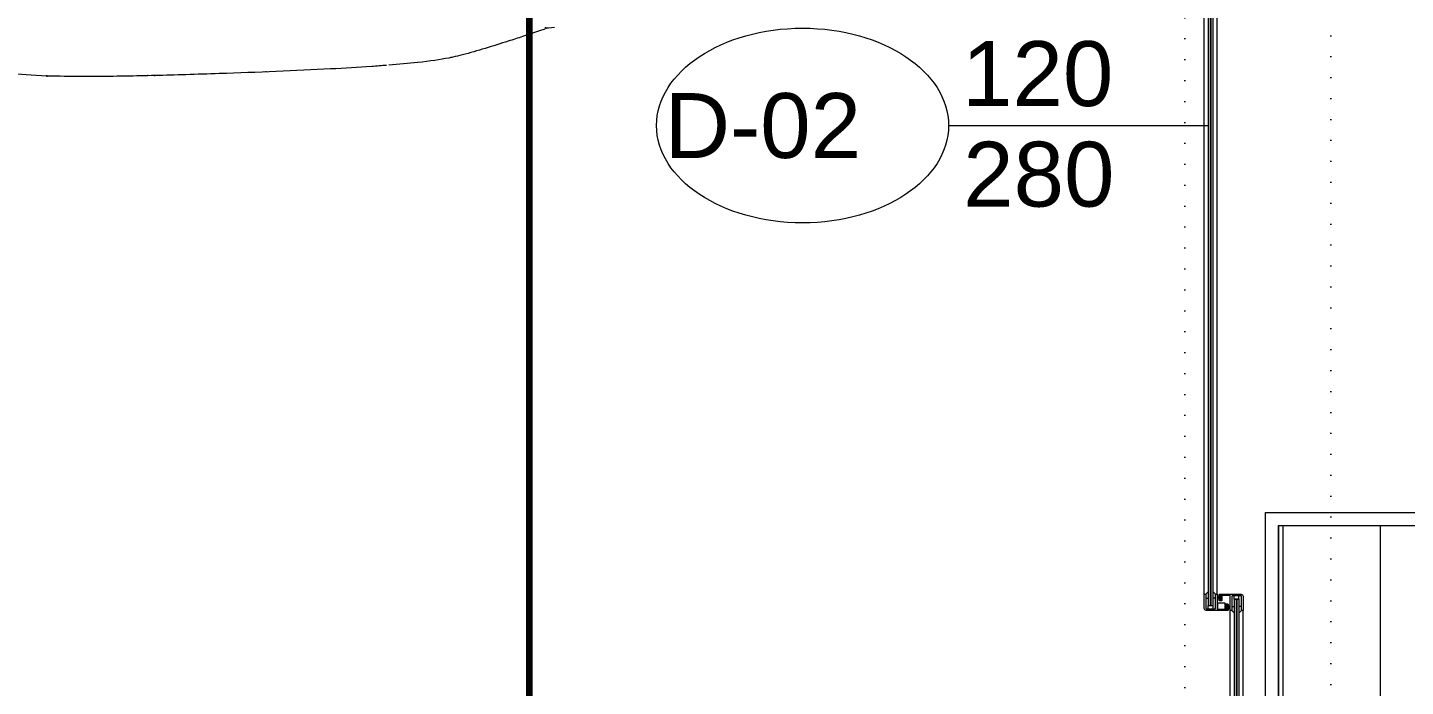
# Model space of a CAD drawing. Extents: x -2365 to 41970, y -230 to 8114.
# Drawn here: x 5673.5 to 5885.9, y 2823.8 to 2925.3 of the extents above; entities that cross this region are included whole.
import ezdxf
from ezdxf.enums import TextEntityAlignment as Align

# ---------------------------------------------------------------- set-up
doc = ezdxf.new("R2010")
doc.units = 0
doc.header["$LTSCALE"] = 25
doc.linetypes.add('DOT2', pattern=[0.125, 0, -0.125])
doc.linetypes.add('HIDDEN2', pattern=[4.7625, 3.175, -1.5875])
doc.layers.get('0').update_dxf_attribs({"color": 9, "lineweight": 9})
for name, color, linetype, lineweight in [('04', 9, 'Continuous', 9), ('06D', 9, 'Continuous', 9), ('10', 9, 'Continuous', 9), ('15', 9, 'Continuous', 9), ('21', 9, 'Continuous', 9), ('22', 8, 'Continuous', 9), ('35', 9, 'Continuous', 9)]:
    doc.layers.add(name, color=color, linetype=linetype, lineweight=lineweight)
doc.styles.add('Arial', font='arial.ttf', dxfattribs={"height": 2.5})

# ---------------------------------------------------------------- blocks, each defined once
blk = doc.blocks.new('P-PASPAS_VW')
at = {"layer": '06D'}
h = blk.add_hatch(dxfattribs=at)
h.set_pattern_fill('_USER', color=253, scale=15, angle=270, style=0, pattern_type=0)
h.set_pattern_definition([(270, (13501.976, 16830.164), (15, -3e-15), [])])
h.paths.add_polyline_path([(2, -2.05), (2, -178), (258, -178), (258, -1.95)])
for points in [[(260, 0), (260, -180), (0, -180), (0, 0)], [(258, -2), (258, -178), (2, -178), (2, -2)]]:
    blk.add_lwpolyline(points, close=True, dxfattribs=at)
at = {"layer": '06D', "color": 253}
blk.add_lwpolyline([(258, -1.95), (2, -2.05), (2, -178), (258, -178)], close=True, dxfattribs=at)
blk = doc.blocks.new('p-kayarkapi_dormaeasy')
at = {"layer": '06D'}
for p, q in [((-204.59, -7), (-132.29, -7)), ((-204.59, -9), (-132.29, -9))]:
    blk.add_line(p, q, dxfattribs=at)
for points in [[(-129.79, -3), (0.61, -3)], [(-129.79, -5), (0.61, -5)]]:
    blk.add_lwpolyline(points, dxfattribs=at)
at = {"layer": '10'}
for p, q in [((-132.04, -3.63), (-131.54, -3.63)), ((-131.54, -3.63), (-131.54, -4.37)), ((-130.38, -3.25), (-130.38, -3.6)), ((-129.79, -3.25), (-129.44, -3.6)), ((-132.04, -4.37), (-131.54, -4.37)), ((-130.64, -5.44), (-130.47, -5.44)), ((-130.64, -5.55), (-130.64, -5.44)), ((-129.94, -5.55), (-130.64, -5.55)), ((-130.47, -5.03), (-130.47, -5.44)), ((-130.47, -5.44), (-130.11, -5.44)), ((-130.38, -4.75), (-130.38, -4.4)), ((-130.38, -5.03), (-130.38, -5.44)), ((-130.29, -5.03), (-130.29, -5.44)), ((-130.2, -5.03), (-130.2, -5.44)), ((-130.11, -5.03), (-130.11, -5.44)), ((-130.11, -5.44), (-129.94, -5.44)), ((-129.94, -5.44), (-129.94, -5.55)), ((-129.79, -4.75), (-129.44, -4.4)), ((-132.29, -7.25), (-132.62, -7.58)), ((-132.29, -8.75), (-132.62, -8.42)), ((-132.12, -6.56), (-132.12, -6.45)), ((-132.12, -6.45), (-131.46, -6.45)), ((-131.97, -6.56), (-132.12, -6.56)), ((-131.97, -6.97), (-131.97, -6.56)), ((-131.61, -6.56), (-131.97, -6.56)), ((-131.88, -6.97), (-131.88, -6.56)), ((-131.79, -6.97), (-131.79, -6.56)), ((-131.7, -6.97), (-131.7, -6.56)), ((-131.7, -7.25), (-131.7, -7.58)), ((-131.7, -8.75), (-131.7, -8.42)), ((-131.61, -6.97), (-131.61, -6.56)), ((-131.46, -6.56), (-131.61, -6.56)), ((-131.46, -6.45), (-131.46, -6.56)), ((-130.54, -7.58), (-130.54, -8.42)), ((-130.54, -7.61), (-130.04, -7.61)), ((-130.54, -8.35), (-130.04, -8.35))]:
    blk.add_line(p, q, dxfattribs=at)
at = {"layer": '10', "linetype": 'DOT2'}
blk.add_lwpolyline([(-414.58, -22.5), (4.21, -22.5), (4.21, 0), (-418.79, 0)], close=True, dxfattribs=at)
at = {"layer": '10'}
for points in [[(-132.09, -5.67), (-132.09, -6.28), (-131.39, -6.28, -0.414214), (-131.29, -6.38), (-131.29, -6.6, -0.414214), (-131.39, -6.7), (-131.54, -6.7, -0.414214), (-131.59, -6.65), (-131.59, -6.58), (-131.44, -6.58), (-131.44, -6.43), (-132.14, -6.43), (-132.14, -6.58), (-131.99, -6.58), (-131.99, -6.65, -0.414214), (-132.04, -6.7), (-132.19, -6.7, -0.414214), (-132.29, -6.6), (-132.29, -3.3, -0.414214), (-131.99, -3), (-129.79, -3), (-129.79, -3.25), (-131.94, -3.25, 0.414214), (-132.04, -3.35), (-132.04, -3.97), (-132.07, -4), (-132.04, -4.03), (-132.04, -4.65, 0.414214), (-131.94, -4.75), (-129.79, -4.75), (-129.79, -5), (-132.09, -5), (-132.09, -5.61), (-132.12, -5.64)], [(-129.99, -6.33), (-129.99, -5.72), (-130.69, -5.72, -0.414214), (-130.79, -5.62), (-130.79, -5.4, -0.414214), (-130.69, -5.3), (-130.54, -5.3, -0.414214), (-130.49, -5.35), (-130.49, -5.42), (-130.64, -5.42), (-130.64, -5.57), (-129.94, -5.57), (-129.94, -5.42), (-130.09, -5.42), (-130.09, -5.35, -0.414214), (-130.04, -5.3), (-129.89, -5.3, -0.414214), (-129.79, -5.4), (-129.79, -8.7, -0.414214), (-130.09, -9), (-132.29, -9), (-132.29, -8.75), (-130.14, -8.75, 0.414214), (-130.04, -8.65), (-130.04, -8.03), (-130.01, -8), (-130.04, -7.97), (-130.04, -7.35, 0.414214), (-130.14, -7.25), (-132.29, -7.25), (-132.29, -7), (-129.99, -7), (-129.99, -6.39), (-129.96, -6.36)]]:
    blk.add_lwpolyline(points, format="xyb", close=True, dxfattribs=at)
blk.add_lwpolyline([(-132.07, -6.14), (-132.32, -6.14), (-132.32, -5.14), (-132.07, -5.14)], dxfattribs=at)
blk.add_lwpolyline([(-131.17, -6.22), (-131.17, -5.07), (-132.07, -5.07), (-132.07, -6.22)], close=True, dxfattribs=at)
at = {"layer": '15'}
for points in [[(-131.53, -3.6), (-131.53, -3.6), (-131.53, -3.98), (-131.53, -3.98)], [(-131.53, -3.98), (1.83, -3.98), (1.83, -3.6), (-131.53, -3.6)], [(-131.53, -4.02), (-131.53, -4.02), (-131.53, -4.4), (-131.53, -4.4)], [(-131.53, -4.4), (1.83, -4.4), (1.83, -4.02), (-131.53, -4.02)]]:
    blk.add_lwpolyline(points, dxfattribs=at)
for points in [[(-130.55, -7.6), (-205.82, -7.6), (-205.82, -7.98), (-130.55, -7.98), (-130.55, -7.6)], [(-130.55, -8.4), (-130.55, -8.02), (-205.82, -8.02), (-205.82, -8.4), (-130.55, -8.4)]]:
    blk.add_lwpolyline(points, close=True, dxfattribs=at)
blk = doc.blocks.new('p-cephe-onkisim')
at = {"rotation": 90}
blk.add_blockref('p-kayarkapi_dormaeasy', (-349, 2775.29), dxfattribs=at)
blk = doc.blocks.new('p-cephe-onkisim-toplam')
blk.add_blockref('p-cephe-onkisim', (0, 0))
blk = doc.blocks.new('p-araba-polo')
at = {"extrusion": (0, 0, -1)}
blk.add_line((0.3189, 0.7484), (0.328, 0.7495), dxfattribs=at)
for points, degree, knots in [([(0.578, 0.8067), (0.5852, 0.8073), (0.6136, 0.8094), (0.6943, 0.8142), (0.7938, 0.8181), (0.9022, 0.8216), (0.9869, 0.8238), (1.0486, 0.8241), (1.0808, 0.8236)], 3, [0, 0, 0, 0, 0.049552, 0.182368, 0.511137, 0.607099, 0.78604, 1, 1, 1, 1]), ([(0.5894, 0.8074), (0.5894, 0.8074), (0.5894, 0.8074), (0.5894, 0.8074), (0.5894, 0.8074), (0.5894, 0.8074), (0.5894, 0.8074), (0.5894, 0.8074), (0.5894, 0.8074), (0.5894, 0.8074), (0.5894, 0.8074), (0.5894, 0.8074), (0.5894, 0.8074), (0.5894, 0.8074), (0.5894, 0.8074)], 7, [0, 0, 0, 0, 0, 0, 0, 0, 1, 1, 1, 1, 1, 1, 1, 1, 1, 1, 1, 1, 1, 1, 1]), ([(0.3308, 0.7495), (0.3436, 0.7542), (0.3636, 0.7609), (0.3938, 0.7706), (0.4254, 0.7806), (0.4544, 0.789), (0.4711, 0.793), (0.4757, 0.7941)], 3, [0, 0, 0, 0, 0.260213, 0.420209, 0.662967, 0.897224, 1, 1, 1, 1]), ([(0.4758, 0.7941), (0.4779, 0.7946), (0.4931, 0.7978), (0.5106, 0.8003), (0.5297, 0.8023)], 3, [0, 0, 0, 0, 0.124213, 1, 1, 1, 1])]:
    blk.add_open_spline(points, degree=degree, knots=knots)
for points, degree in [([(0.7638, 0.8164), (0.7637, 0.8164), (0.7637, 0.8163), (0.7636, 0.8162), (0.7635, 0.8161), (0.7634, 0.8159)], 5), ([(0.7638, 0.8164), (0.7637, 0.8164), (0.7637, 0.8163), (0.7636, 0.8162), (0.7635, 0.8161), (0.7634, 0.8159)], 5), ([(0.9357, 0.8222), (0.9352, 0.8222), (0.9348, 0.8222), (0.9343, 0.8222)], 3), ([(0.9453, 0.8224), (0.9455, 0.8224), (0.9457, 0.8224), (0.9459, 0.8223), (0.9461, 0.8222), (0.9463, 0.8221)], 5), ([(0.9453, 0.8224), (0.9455, 0.8224), (0.9457, 0.8224), (0.9459, 0.8223), (0.9461, 0.8222), (0.9463, 0.8221)], 5), ([(1.0811, 0.8236), (1.0881, 0.8235), (1.0946, 0.8233), (1.1009, 0.8231)], 3), ([(1.1014, 0.8231), (1.1013, 0.8231), (1.1011, 0.8231), (1.101, 0.8231), (1.1008, 0.8231), (1.1007, 0.8231), (1.1006, 0.8231), (1.1004, 0.8231)], 7), ([(1.1004, 0.8231), (1.1009, 0.8231), (1.1013, 0.8231), (1.1018, 0.8231), (1.1022, 0.823), (1.1026, 0.8229)], 5), ([(1.1026, 0.8229), (1.1022, 0.823), (1.1018, 0.8231), (1.1013, 0.8231), (1.1009, 0.8231), (1.1004, 0.8231)], 5), ([(1.1004, 0.8231), (1.1008, 0.8231), (1.1011, 0.8231), (1.1015, 0.8231)], 3), ([(1.1009, 0.8231), (1.1242, 0.8223), (1.1443, 0.821), (1.1589, 0.8187)], 3), ([(0.5299, 0.8024), (0.5443, 0.8039), (0.5588, 0.8052), (0.5741, 0.8064)], 3), ([(0.328, 0.7495), (0.3299, 0.7499), (0.3326, 0.7491), (0.3334, 0.7485)], 3)]:
    blk.add_open_spline(points, degree=degree)
blk = doc.blocks.new('0_doorno')
blk.add_lwpolyline([(4.5, 0), (12.5, 0)])
blk.add_ellipse((0, 0), major_axis=(-4.5, 0), ratio=0.666667)
at = {"style": 'Arial'}
blk.add_attdef('YUKSEKLIK', text='', height=2, dxfattribs=at).set_placement((5, 5.9), align=Align.TOP_LEFT)
blk.add_attdef('KAPINO', text='', height=1.4, dxfattribs=at).set_placement((-0.019, -0.035), align=Align.MIDDLE)
blk.add_attdef('GENISLIK', text='', height=2, dxfattribs=at).set_placement((5, -1.895), align=Align.BOTTOM_LEFT)

msp = doc.modelspace()

# ---------------------------------------------------------------- linework, layer by layer
at = {"layer": '21', "linetype": 'HIDDEN2', "ltscale": 0.1, "const_width": 1}
msp.add_lwpolyline([(5750.84, 2392.59), (6274.63, 2392.59), (6274.63, 3241.21), (5750.84, 3241.21)], close=True, dxfattribs=at)

# ---------------------------------------------------------------- block references
msp.add_blockref('p-cephe-onkisim-toplam', (6200.84, 192.5))
at = {"layer": '04', "xscale": 100, "yscale": 100, "zscale": 100, "rotation": 180}
msp.add_blockref('p-araba-polo', (5786.61, 3000.18), dxfattribs=at)
at = {"layer": '22'}
ref = msp.add_blockref('0_doorno', (5792.94, 2910.24), dxfattribs=dict(at, xscale=5, yscale=5, zscale=5))
ref.add_attrib('KAPINO', 'D-02', dxfattribs={"layer": '0', "height": 10, "style": 'Arial'}).set_placement((5786.82, 2910.24), align=Align.MIDDLE)
ref.add_attrib('GENISLIK', '120', dxfattribs={"layer": '0', "height": 10, "style": 'Arial'}).set_placement((5817.53, 2910.24), align=Align.BOTTOM_LEFT)
ref.add_attrib('YUKSEKLIK', '280', dxfattribs={"layer": '0', "height": 10, "style": 'Arial'}).set_placement((5817.7, 2907.74), align=Align.TOP_LEFT)
at = {"layer": '35'}
msp.add_blockref('P-PASPAS_VW', (5864.28, 2850.6), dxfattribs=at)

doc.saveas('drawing.dxf')
